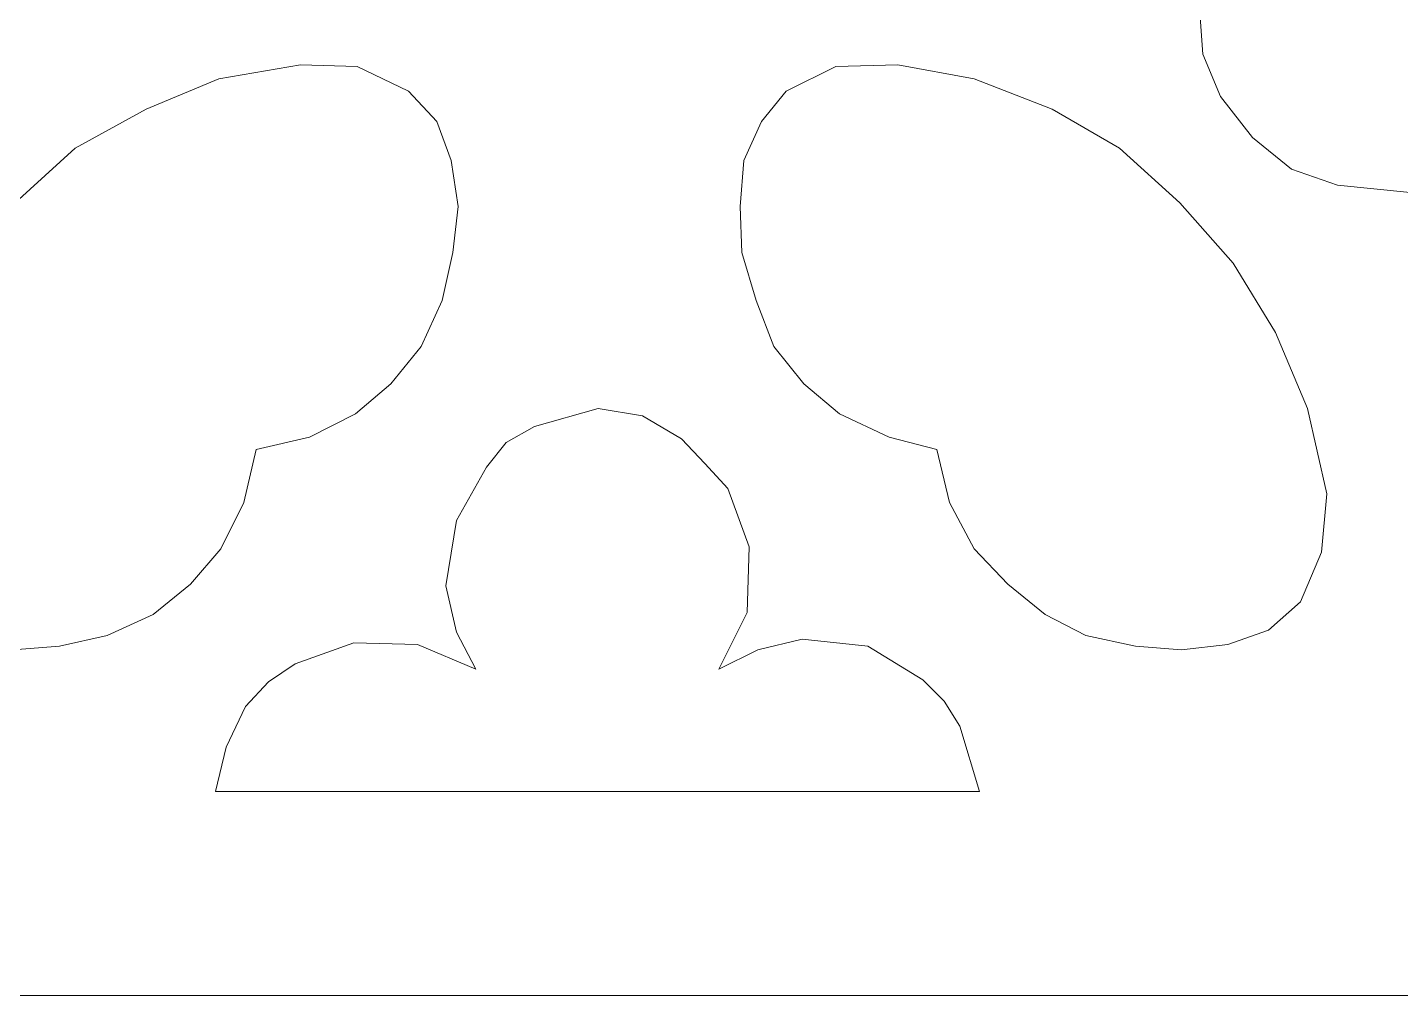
# Model space of a CAD drawing. Header units: centimetres. Extents: x -7.3 to 5.6, y -12.5 to 13.9.
# Drawn here: x -2.605 to 1.718, y -12.485 to -9.437 of the extents above; entities that cross this region are included whole.
import ezdxf

# ---------------------------------------------------------------- set-up
doc = ezdxf.new("R2010")
doc.units = ezdxf.units.CM
doc.header["$MEASUREMENT"] = 0
doc.layers.add('layer 1', color=7, linetype='Continuous')

msp = doc.modelspace()

# ---------------------------------------------------------------- linework, layer by layer
at = {"layer": 'layer 1', "color": 177, "lineweight": 9}
for points, knots in [([(-7.26074, 0.39811), (-7.26074, 0.39811), (5.63915, 0.39811), (5.63915, 0.39811), (5.63915, 0.39811), (5.63915, 0.39811), (5.63915, -12.48503), (5.63915, -12.48503), (5.63915, -12.48503), (5.63915, -12.48503), (-7.26074, -12.48503), (-7.26074, -12.48503), (-7.26074, -12.48503), (-7.26074, -12.48503), (-7.26074, 0.39811), (-7.26074, 0.39811)], [0, 0, 0, 0, 0.2, 0.2, 0.2, 0.2, 0.4, 0.4, 0.4, 0.4, 0.6, 0.6, 0.6, 0.6, 1, 1, 1, 1]), ([(1.09544, -9.52101), (1.09544, -9.52101), (1.07869, -9.28657), (1.07869, -9.28657), (1.07869, -9.28657), (1.07869, -9.28657), (1.09544, -9.17493), (1.09544, -9.17493), (1.09544, -9.17493), (1.09544, -9.17493), (1.14568, -9.06888), (1.14568, -9.06888), (1.14568, -9.06888), (1.14568, -9.06888), (1.19591, -9.01306), (1.19591, -9.01306), (1.19591, -9.01306), (1.19591, -9.01306), (1.25732, -8.96282), (1.25732, -8.96282), (1.25732, -8.96282), (1.25732, -8.96282), (1.41919, -8.89584), (1.41919, -8.89584), (1.41919, -8.89584), (1.41919, -8.89584), (1.54758, -8.89584), (1.54758, -8.89584), (1.54758, -8.89584), (1.54758, -8.89584), (1.68713, -8.94607), (1.68713, -8.94607), (1.68713, -8.94607), (1.68713, -8.94607), (1.82109, -9.01306), (1.82109, -9.01306), (1.82109, -9.01306), (1.82109, -9.01306), (1.93831, -9.0912), (1.93831, -9.0912), (1.93831, -9.0912), (1.93831, -9.0912), (2.02762, -9.20843), (2.02762, -9.20843), (2.02762, -9.20843), (2.02762, -9.20843), (2.09461, -9.33681), (2.09461, -9.33681), (2.09461, -9.33681), (2.09461, -9.33681), (2.1281, -9.48194), (2.1281, -9.48194), (2.1281, -9.48194), (2.1281, -9.48194), (2.1281, -9.62149), (2.1281, -9.62149), (2.1281, -9.62149), (2.1281, -9.62149), (2.07228, -9.76662), (2.07228, -9.76662), (2.07228, -9.76662), (2.07228, -9.76662), (2.01646, -9.8336), (2.01646, -9.8336), (2.01646, -9.8336), (2.01646, -9.8336), (1.96064, -9.88942), (1.96064, -9.88942), (1.96064, -9.88942), (1.96064, -9.88942), (1.86017, -9.93408), (1.86017, -9.93408), (1.86017, -9.93408), (1.86017, -9.93408), (1.74853, -9.95641), (1.74853, -9.95641), (1.74853, -9.95641), (1.74853, -9.95641), (1.51967, -9.93408), (1.51967, -9.93408), (1.51967, -9.93408), (1.51967, -9.93408), (1.37454, -9.88384), (1.37454, -9.88384), (1.37454, -9.88384), (1.37454, -9.88384), (1.25173, -9.78337), (1.25173, -9.78337), (1.25173, -9.78337), (1.25173, -9.78337), (1.15126, -9.65498), (1.15126, -9.65498), (1.15126, -9.65498), (1.15126, -9.65498), (1.09544, -9.52101), (1.09544, -9.52101)], [0, 0, 0, 0, 0.04, 0.04, 0.04, 0.04, 0.08, 0.08, 0.08, 0.08, 0.12, 0.12, 0.12, 0.12, 0.16, 0.16, 0.16, 0.16, 0.2, 0.2, 0.2, 0.2, 0.24, 0.24, 0.24, 0.24, 0.28, 0.28, 0.28, 0.28, 0.32, 0.32, 0.32, 0.32, 0.36, 0.36, 0.36, 0.36, 0.4, 0.4, 0.4, 0.4, 0.44, 0.44, 0.44, 0.44, 0.48, 0.48, 0.48, 0.48, 0.52, 0.52, 0.52, 0.52, 0.56, 0.56, 0.56, 0.56, 0.6, 0.6, 0.6, 0.6, 0.64, 0.64, 0.64, 0.64, 0.68, 0.68, 0.68, 0.68, 0.72, 0.72, 0.72, 0.72, 0.76, 0.76, 0.76, 0.76, 0.8, 0.8, 0.8, 0.8, 0.84, 0.84, 0.84, 0.84, 0.88, 0.88, 0.88, 0.88, 0.92, 0.92, 0.92, 0.92, 1, 1, 1, 1]), ([(-1.88532, -10.76579), (-1.88532, -10.76579), (-1.9244, -10.93325), (-1.9244, -10.93325), (-1.9244, -10.93325), (-1.9244, -10.93325), (-1.99696, -11.07838), (-1.99696, -11.07838), (-1.99696, -11.07838), (-1.99696, -11.07838), (-2.09185, -11.19002), (-2.09185, -11.19002), (-2.09185, -11.19002), (-2.09185, -11.19002), (-2.20908, -11.28491), (-2.20908, -11.28491), (-2.20908, -11.28491), (-2.20908, -11.28491), (-2.35421, -11.35189), (-2.35421, -11.35189), (-2.35421, -11.35189), (-2.35421, -11.35189), (-2.50492, -11.38539), (-2.50492, -11.38539), (-2.50492, -11.38539), (-2.50492, -11.38539), (-2.65005, -11.39655), (-2.65005, -11.39655), (-2.65005, -11.39655), (-2.65005, -11.39655), (-2.79518, -11.3798), (-2.79518, -11.3798), (-2.79518, -11.3798), (-2.79518, -11.3798), (-2.92356, -11.33515), (-2.92356, -11.33515), (-2.92356, -11.33515), (-2.92356, -11.33515), (-3.01846, -11.24584), (-3.01846, -11.24584), (-3.01846, -11.24584), (-3.01846, -11.24584), (-3.09102, -11.08954), (-3.09102, -11.08954), (-3.09102, -11.08954), (-3.09102, -11.08954), (-3.09661, -10.90534), (-3.09661, -10.90534), (-3.09661, -10.90534), (-3.09661, -10.90534), (-3.04079, -10.6374), (-3.04079, -10.6374), (-3.04079, -10.6374), (-3.04079, -10.6374), (-2.94031, -10.39738), (-2.94031, -10.39738), (-2.94031, -10.39738), (-2.94031, -10.39738), (-2.81193, -10.17968), (-2.81193, -10.17968), (-2.81193, -10.17968), (-2.81193, -10.17968), (-2.64447, -9.9899), (-2.64447, -9.9899), (-2.64447, -9.9899), (-2.64447, -9.9899), (-2.45468, -9.81686), (-2.45468, -9.81686), (-2.45468, -9.81686), (-2.45468, -9.81686), (-2.2314, -9.69406), (-2.2314, -9.69406), (-2.2314, -9.69406), (-2.2314, -9.69406), (-2.00254, -9.59916), (-2.00254, -9.59916), (-2.00254, -9.59916), (-2.00254, -9.59916), (-1.74577, -9.55451), (-1.74577, -9.55451), (-1.74577, -9.55451), (-1.74577, -9.55451), (-1.56715, -9.56009), (-1.56715, -9.56009), (-1.56715, -9.56009), (-1.56715, -9.56009), (-1.40527, -9.63824), (-1.40527, -9.63824), (-1.40527, -9.63824), (-1.40527, -9.63824), (-1.31596, -9.73313), (-1.31596, -9.73313), (-1.31596, -9.73313), (-1.31596, -9.73313), (-1.27131, -9.85593), (-1.27131, -9.85593), (-1.27131, -9.85593), (-1.27131, -9.85593), (-1.24898, -10.00106), (-1.24898, -10.00106), (-1.24898, -10.00106), (-1.24898, -10.00106), (-1.26573, -10.14619), (-1.26573, -10.14619), (-1.26573, -10.14619), (-1.26573, -10.14619), (-1.29922, -10.29691), (-1.29922, -10.29691), (-1.29922, -10.29691), (-1.29922, -10.29691), (-1.3662, -10.44204), (-1.3662, -10.44204), (-1.3662, -10.44204), (-1.3662, -10.44204), (-1.46109, -10.55926), (-1.46109, -10.55926), (-1.46109, -10.55926), (-1.46109, -10.55926), (-1.57273, -10.65415), (-1.57273, -10.65415), (-1.57273, -10.65415), (-1.57273, -10.65415), (-1.71786, -10.72672), (-1.71786, -10.72672), (-1.71786, -10.72672), (-1.71786, -10.72672), (-1.88532, -10.76579), (-1.88532, -10.76579)], [0, 0, 0, 0, 0.030303, 0.030303, 0.030303, 0.030303, 0.0606061, 0.0606061, 0.0606061, 0.0606061, 0.0909091, 0.0909091, 0.0909091, 0.0909091, 0.1212121, 0.1212121, 0.1212121, 0.1212121, 0.1515152, 0.1515152, 0.1515152, 0.1515152, 0.1818182, 0.1818182, 0.1818182, 0.1818182, 0.2121212, 0.2121212, 0.2121212, 0.2121212, 0.2424242, 0.2424242, 0.2424242, 0.2424242, 0.2727273, 0.2727273, 0.2727273, 0.2727273, 0.3030303, 0.3030303, 0.3030303, 0.3030303, 0.3333333, 0.3333333, 0.3333333, 0.3333333, 0.3636364, 0.3636364, 0.3636364, 0.3636364, 0.3939394, 0.3939394, 0.3939394, 0.3939394, 0.4242424, 0.4242424, 0.4242424, 0.4242424, 0.4545455, 0.4545455, 0.4545455, 0.4545455, 0.4848485, 0.4848485, 0.4848485, 0.4848485, 0.5151515, 0.5151515, 0.5151515, 0.5151515, 0.5454545, 0.5454545, 0.5454545, 0.5454545, 0.5757576, 0.5757576, 0.5757576, 0.5757576, 0.6060606, 0.6060606, 0.6060606, 0.6060606, 0.6363636, 0.6363636, 0.6363636, 0.6363636, 0.6666667, 0.6666667, 0.6666667, 0.6666667, 0.6969697, 0.6969697, 0.6969697, 0.6969697, 0.7272727, 0.7272727, 0.7272727, 0.7272727, 0.7575758, 0.7575758, 0.7575758, 0.7575758, 0.7878788, 0.7878788, 0.7878788, 0.7878788, 0.8181818, 0.8181818, 0.8181818, 0.8181818, 0.8484848, 0.8484848, 0.8484848, 0.8484848, 0.8787879, 0.8787879, 0.8787879, 0.8787879, 0.9090909, 0.9090909, 0.9090909, 0.9090909, 0.9393939, 0.9393939, 0.9393939, 0.9393939, 1, 1, 1, 1]), ([(0.25815, -10.76579), (0.25815, -10.76579), (0.10743, -10.72672), (0.10743, -10.72672), (0.10743, -10.72672), (0.10743, -10.72672), (-0.04886, -10.65415), (-0.04886, -10.65415), (-0.04886, -10.65415), (-0.04886, -10.65415), (-0.1605, -10.55926), (-0.1605, -10.55926), (-0.1605, -10.55926), (-0.1605, -10.55926), (-0.25539, -10.44204), (-0.25539, -10.44204), (-0.25539, -10.44204), (-0.25539, -10.44204), (-0.31121, -10.29691), (-0.31121, -10.29691), (-0.31121, -10.29691), (-0.31121, -10.29691), (-0.35587, -10.14619), (-0.35587, -10.14619), (-0.35587, -10.14619), (-0.35587, -10.14619), (-0.36145, -10.00106), (-0.36145, -10.00106), (-0.36145, -10.00106), (-0.36145, -10.00106), (-0.35029, -9.85593), (-0.35029, -9.85593), (-0.35029, -9.85593), (-0.35029, -9.85593), (-0.29447, -9.73313), (-0.29447, -9.73313), (-0.29447, -9.73313), (-0.29447, -9.73313), (-0.21632, -9.63824), (-0.21632, -9.63824), (-0.21632, -9.63824), (-0.21632, -9.63824), (-0.06002, -9.56009), (-0.06002, -9.56009), (-0.06002, -9.56009), (-0.06002, -9.56009), (0.13534, -9.55451), (0.13534, -9.55451), (0.13534, -9.55451), (0.13534, -9.55451), (0.37537, -9.59916), (0.37537, -9.59916), (0.37537, -9.59916), (0.37537, -9.59916), (0.62097, -9.69406), (0.62097, -9.69406), (0.62097, -9.69406), (0.62097, -9.69406), (0.83309, -9.81686), (0.83309, -9.81686), (0.83309, -9.81686), (0.83309, -9.81686), (1.02287, -9.9899), (1.02287, -9.9899), (1.02287, -9.9899), (1.02287, -9.9899), (1.19033, -10.17968), (1.19033, -10.17968), (1.19033, -10.17968), (1.19033, -10.17968), (1.3243, -10.39738), (1.3243, -10.39738), (1.3243, -10.39738), (1.3243, -10.39738), (1.42477, -10.6374), (1.42477, -10.6374), (1.42477, -10.6374), (1.42477, -10.6374), (1.48618, -10.90534), (1.48618, -10.90534), (1.48618, -10.90534), (1.48618, -10.90534), (1.46943, -11.08954), (1.46943, -11.08954), (1.46943, -11.08954), (1.46943, -11.08954), (1.40245, -11.24584), (1.40245, -11.24584), (1.40245, -11.24584), (1.40245, -11.24584), (1.30197, -11.33515), (1.30197, -11.33515), (1.30197, -11.33515), (1.30197, -11.33515), (1.17359, -11.3798), (1.17359, -11.3798), (1.17359, -11.3798), (1.17359, -11.3798), (1.02846, -11.39655), (1.02846, -11.39655), (1.02846, -11.39655), (1.02846, -11.39655), (0.88332, -11.38539), (0.88332, -11.38539), (0.88332, -11.38539), (0.88332, -11.38539), (0.72703, -11.35189), (0.72703, -11.35189), (0.72703, -11.35189), (0.72703, -11.35189), (0.59865, -11.28491), (0.59865, -11.28491), (0.59865, -11.28491), (0.59865, -11.28491), (0.48142, -11.19002), (0.48142, -11.19002), (0.48142, -11.19002), (0.48142, -11.19002), (0.37537, -11.07838), (0.37537, -11.07838), (0.37537, -11.07838), (0.37537, -11.07838), (0.29722, -10.93325), (0.29722, -10.93325), (0.29722, -10.93325), (0.29722, -10.93325), (0.25815, -10.76579), (0.25815, -10.76579)], [0, 0, 0, 0, 0.030303, 0.030303, 0.030303, 0.030303, 0.0606061, 0.0606061, 0.0606061, 0.0606061, 0.0909091, 0.0909091, 0.0909091, 0.0909091, 0.1212121, 0.1212121, 0.1212121, 0.1212121, 0.1515152, 0.1515152, 0.1515152, 0.1515152, 0.1818182, 0.1818182, 0.1818182, 0.1818182, 0.2121212, 0.2121212, 0.2121212, 0.2121212, 0.2424242, 0.2424242, 0.2424242, 0.2424242, 0.2727273, 0.2727273, 0.2727273, 0.2727273, 0.3030303, 0.3030303, 0.3030303, 0.3030303, 0.3333333, 0.3333333, 0.3333333, 0.3333333, 0.3636364, 0.3636364, 0.3636364, 0.3636364, 0.3939394, 0.3939394, 0.3939394, 0.3939394, 0.4242424, 0.4242424, 0.4242424, 0.4242424, 0.4545455, 0.4545455, 0.4545455, 0.4545455, 0.4848485, 0.4848485, 0.4848485, 0.4848485, 0.5151515, 0.5151515, 0.5151515, 0.5151515, 0.5454545, 0.5454545, 0.5454545, 0.5454545, 0.5757576, 0.5757576, 0.5757576, 0.5757576, 0.6060606, 0.6060606, 0.6060606, 0.6060606, 0.6363636, 0.6363636, 0.6363636, 0.6363636, 0.6666667, 0.6666667, 0.6666667, 0.6666667, 0.6969697, 0.6969697, 0.6969697, 0.6969697, 0.7272727, 0.7272727, 0.7272727, 0.7272727, 0.7575758, 0.7575758, 0.7575758, 0.7575758, 0.7878788, 0.7878788, 0.7878788, 0.7878788, 0.8181818, 0.8181818, 0.8181818, 0.8181818, 0.8484848, 0.8484848, 0.8484848, 0.8484848, 0.8787879, 0.8787879, 0.8787879, 0.8787879, 0.9090909, 0.9090909, 0.9090909, 0.9090909, 0.9393939, 0.9393939, 0.9393939, 0.9393939, 1, 1, 1, 1]), ([(-2.01371, -11.84311), (-2.01371, -11.84311), (-1.98022, -11.70356), (-1.98022, -11.70356), (-1.98022, -11.70356), (-1.98022, -11.70356), (-1.91881, -11.57517), (-1.91881, -11.57517), (-1.91881, -11.57517), (-1.91881, -11.57517), (-1.84625, -11.49702), (-1.84625, -11.49702), (-1.84625, -11.49702), (-1.84625, -11.49702), (-1.76252, -11.44121), (-1.76252, -11.44121), (-1.76252, -11.44121), (-1.76252, -11.44121), (-1.57831, -11.37422), (-1.57831, -11.37422), (-1.57831, -11.37422), (-1.57831, -11.37422), (-1.37736, -11.3798), (-1.37736, -11.3798), (-1.37736, -11.3798), (-1.37736, -11.3798), (-1.19316, -11.45795), (-1.19316, -11.45795), (-1.19316, -11.45795), (-1.19316, -11.45795), (-1.25456, -11.34073), (-1.25456, -11.34073), (-1.25456, -11.34073), (-1.25456, -11.34073), (-1.28805, -11.1956), (-1.28805, -11.1956), (-1.28805, -11.1956), (-1.28805, -11.1956), (-1.25456, -10.98907), (-1.25456, -10.98907), (-1.25456, -10.98907), (-1.25456, -10.98907), (-1.15967, -10.82161), (-1.15967, -10.82161), (-1.15967, -10.82161), (-1.15967, -10.82161), (-1.09827, -10.74346), (-1.09827, -10.74346), (-1.09827, -10.74346), (-1.09827, -10.74346), (-1.00896, -10.69322), (-1.00896, -10.69322), (-1.00896, -10.69322), (-1.00896, -10.69322), (-0.80801, -10.6374), (-0.80801, -10.6374), (-0.80801, -10.6374), (-0.80801, -10.6374), (-0.66846, -10.65973), (-0.66846, -10.65973), (-0.66846, -10.65973), (-0.66846, -10.65973), (-0.54565, -10.7323), (-0.54565, -10.7323), (-0.54565, -10.7323), (-0.54565, -10.7323), (-0.47309, -10.81045), (-0.47309, -10.81045), (-0.47309, -10.81045), (-0.47309, -10.81045), (-0.40052, -10.88859), (-0.40052, -10.88859), (-0.40052, -10.88859), (-0.40052, -10.88859), (-0.33354, -11.0728), (-0.33354, -11.0728), (-0.33354, -11.0728), (-0.33354, -11.0728), (-0.33912, -11.27933), (-0.33912, -11.27933), (-0.33912, -11.27933), (-0.33912, -11.27933), (-0.42843, -11.45795), (-0.42843, -11.45795), (-0.42843, -11.45795), (-0.42843, -11.45795), (-0.30563, -11.39655), (-0.30563, -11.39655), (-0.30563, -11.39655), (-0.30563, -11.39655), (-0.16608, -11.36306), (-0.16608, -11.36306), (-0.16608, -11.36306), (-0.16608, -11.36306), (0.04045, -11.38539), (0.04045, -11.38539), (0.04045, -11.38539), (0.04045, -11.38539), (0.21349, -11.49144), (0.21349, -11.49144), (0.21349, -11.49144), (0.21349, -11.49144), (0.28047, -11.55843), (0.28047, -11.55843), (0.28047, -11.55843), (0.28047, -11.55843), (0.33071, -11.63657), (0.33071, -11.63657), (0.33071, -11.63657), (0.33071, -11.63657), (0.39211, -11.84311), (0.39211, -11.84311), (0.39211, -11.84311), (0.39211, -11.84311), (-2.01371, -11.84311), (-2.01371, -11.84311)], [0, 0, 0, 0, 0.0333333, 0.0333333, 0.0333333, 0.0333333, 0.0666667, 0.0666667, 0.0666667, 0.0666667, 0.1, 0.1, 0.1, 0.1, 0.1333333, 0.1333333, 0.1333333, 0.1333333, 0.1666667, 0.1666667, 0.1666667, 0.1666667, 0.2, 0.2, 0.2, 0.2, 0.2333333, 0.2333333, 0.2333333, 0.2333333, 0.2666667, 0.2666667, 0.2666667, 0.2666667, 0.3, 0.3, 0.3, 0.3, 0.3333333, 0.3333333, 0.3333333, 0.3333333, 0.3666667, 0.3666667, 0.3666667, 0.3666667, 0.4, 0.4, 0.4, 0.4, 0.4333333, 0.4333333, 0.4333333, 0.4333333, 0.4666667, 0.4666667, 0.4666667, 0.4666667, 0.5, 0.5, 0.5, 0.5, 0.5333333, 0.5333333, 0.5333333, 0.5333333, 0.5666667, 0.5666667, 0.5666667, 0.5666667, 0.6, 0.6, 0.6, 0.6, 0.6333333, 0.6333333, 0.6333333, 0.6333333, 0.6666667, 0.6666667, 0.6666667, 0.6666667, 0.7, 0.7, 0.7, 0.7, 0.7333333, 0.7333333, 0.7333333, 0.7333333, 0.7666667, 0.7666667, 0.7666667, 0.7666667, 0.8, 0.8, 0.8, 0.8, 0.8333333, 0.8333333, 0.8333333, 0.8333333, 0.8666667, 0.8666667, 0.8666667, 0.8666667, 0.9, 0.9, 0.9, 0.9, 0.9333333, 0.9333333, 0.9333333, 0.9333333, 1, 1, 1, 1])]:
    msp.add_open_spline(points, degree=3, knots=knots, dxfattribs=at)

doc.saveas('drawing.dxf')
